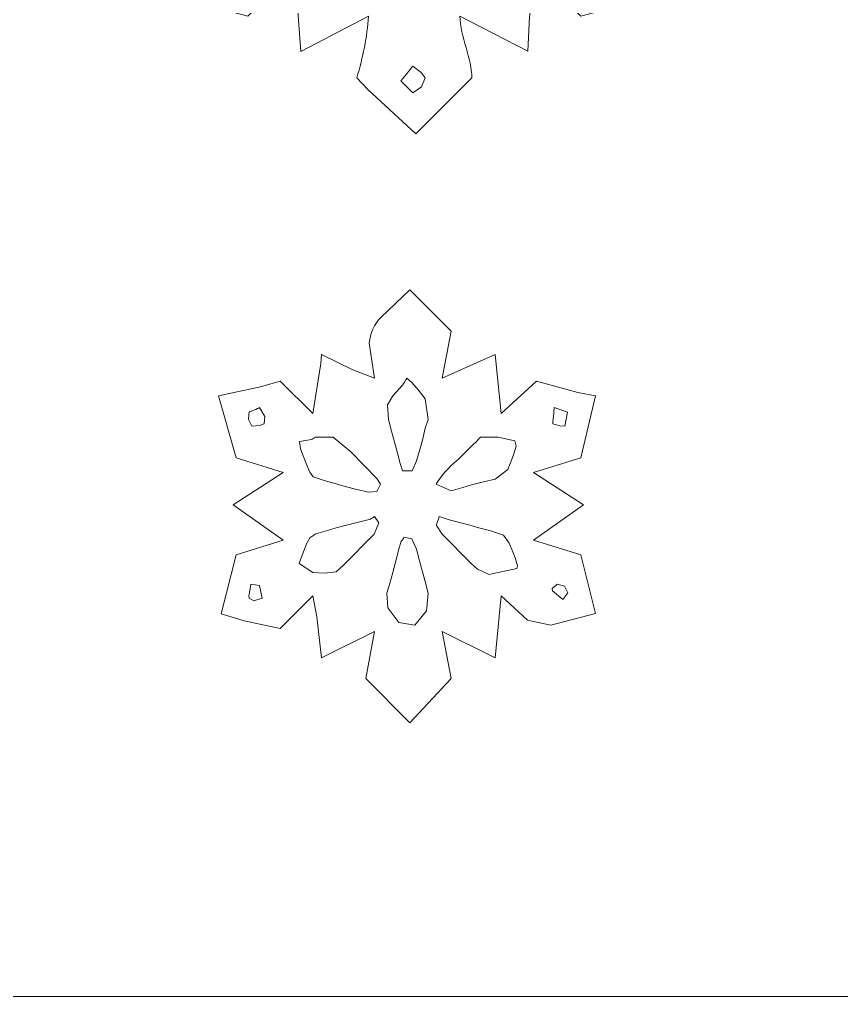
# Model space of a CAD drawing. Header units: centimetres. Extents: x -13.8 to 13.8, y -13.7 to 13.7.
# Drawn here: x 4.153 to 7.358, y 3.423 to 7.235 of the extents above; entities that cross this region are included whole.
import ezdxf

# ---------------------------------------------------------------- set-up
doc = ezdxf.new("R2010")
doc.units = ezdxf.units.CM
doc.header["$MEASUREMENT"] = 0
doc.layers.add('Layer 1', color=7, linetype='Continuous')

msp = doc.modelspace()

# ---------------------------------------------------------------- linework, layer by layer
at = {"layer": 'Layer 1', "color": 7, "lineweight": 0}
msp.add_lwpolyline([(3.52682, 3.42348), (11.2013, 3.42348), (11.2013, 11.09776), (3.52682, 11.09776), (3.52682, 3.42348)], close=True, dxfattribs=at)
at = {"layer": 'Layer 1', "lineweight": 0}
for points, knots in [([(5.69812, 8.97236), (5.69812, 8.97236), (5.91661, 8.75424), (5.91661, 8.75424), (5.91661, 8.75424), (5.8865, 8.67518), (5.86689, 8.59822), (5.87052, 8.51307), (5.87052, 8.51307), (5.87052, 8.51307), (6.13473, 8.65081), (6.13473, 8.65081), (6.13473, 8.65081), (6.13529, 8.54222), (6.14539, 8.44639), (6.16942, 8.34067), (6.16942, 8.34067), (6.16942, 8.34067), (6.34164, 8.51289), (6.34164, 8.51289), (6.34164, 8.51289), (6.34164, 8.51289), (6.52624, 8.45651), (6.52624, 8.45651), (6.52624, 8.45651), (6.52624, 8.45651), (6.64054, 8.43233), (6.64054, 8.43233), (6.64054, 8.43233), (6.64054, 8.43233), (6.55976, 8.12219), (6.55976, 8.12219), (6.55976, 8.12219), (6.55976, 8.12219), (6.35992, 8.0639), (6.35992, 8.0639), (6.35992, 8.0639), (6.35992, 8.0639), (6.33039, 8.05324), (6.33039, 8.05324), (6.33039, 8.05324), (6.33039, 8.05324), (6.48184, 7.94198), (6.48184, 7.94198), (6.48184, 7.94198), (6.48184, 7.94198), (6.58299, 7.88102), (6.58299, 7.88102), (6.58299, 7.88102), (6.58299, 7.88102), (6.33039, 7.70862), (6.33039, 7.70862), (6.33039, 7.70862), (6.40659, 7.67833), (6.47917, 7.65433), (6.55994, 7.63967), (6.55994, 7.63967), (6.55994, 7.63967), (6.64053, 7.32955), (6.64053, 7.32955), (6.64053, 7.32955), (6.64053, 7.32955), (6.34163, 7.24917), (6.34163, 7.24917), (6.34163, 7.24917), (6.34163, 7.24917), (6.16923, 7.42139), (6.16923, 7.42139), (6.16923, 7.42139), (6.16923, 7.42139), (6.14237, 7.24536), (6.14237, 7.24536), (6.14237, 7.24536), (6.14237, 7.24536), (6.13494, 7.11143), (6.13494, 7.11143), (6.13494, 7.11143), (6.13494, 7.11143), (5.87052, 7.24917), (5.87052, 7.24917), (5.87052, 7.24917), (5.87243, 7.16839), (5.91682, 7.08211), (5.91682, 7.008), (5.91682, 7.008), (5.91682, 7.008), (5.69812, 6.78969), (5.69812, 6.78969), (5.69812, 6.78969), (5.69812, 6.78969), (5.51106, 6.96305), (5.51106, 6.96305), (5.51106, 6.96305), (5.51106, 6.96305), (5.46875, 7.008), (5.46875, 7.008), (5.46875, 7.008), (5.49198, 7.08896), (5.50799, 7.16498), (5.51447, 7.24917), (5.51447, 7.24917), (5.51447, 7.24917), (5.25005, 7.11124), (5.25005, 7.11124), (5.25005, 7.11124), (5.25005, 7.11124), (5.23558, 7.30383), (5.23558, 7.30383), (5.23558, 7.30383), (5.23558, 7.30383), (5.21576, 7.42154), (5.21576, 7.42154), (5.21576, 7.42154), (5.21576, 7.42154), (5.04336, 7.24914), (5.04336, 7.24914), (5.04336, 7.24914), (5.04336, 7.24914), (4.74486, 7.32934), (4.74486, 7.32934), (4.74486, 7.32934), (4.74486, 7.32934), (4.82506, 7.63967), (4.82506, 7.63967), (4.82506, 7.63967), (4.82506, 7.63967), (4.94298, 7.66806), (4.94298, 7.66806), (4.94298, 7.66806), (4.94298, 7.66806), (5.05519, 7.70862), (5.05519, 7.70862), (5.05519, 7.70862), (5.05519, 7.70862), (4.80201, 7.88084), (4.80201, 7.88084), (4.80201, 7.88084), (4.80201, 7.88084), (5.02259, 8.02829), (5.02259, 8.02829), (5.02259, 8.02829), (5.02259, 8.02829), (5.05516, 8.05324), (5.05516, 8.05324), (5.05516, 8.05324), (5.05516, 8.05324), (4.82503, 8.12219), (4.82503, 8.12219), (4.82503, 8.12219), (4.82503, 8.12219), (4.74488, 8.4323), (4.74488, 8.4323), (4.74488, 8.4323), (4.74488, 8.4323), (4.95596, 8.48411), (4.95596, 8.48411), (4.95596, 8.48411), (4.95596, 8.48411), (5.0434, 8.51306), (5.0434, 8.51306), (5.0434, 8.51306), (5.0434, 8.51306), (5.21562, 8.34066), (5.21562, 8.34066), (5.21562, 8.34066), (5.21562, 8.34066), (5.25031, 8.6508), (5.25031, 8.6508), (5.25031, 8.6508), (5.25031, 8.6508), (5.51452, 8.51287), (5.51452, 8.51287), (5.51452, 8.51287), (5.51452, 8.51287), (5.49833, 8.63498), (5.49833, 8.63498), (5.49833, 8.63498), (5.49833, 8.63498), (5.4688, 8.75423), (5.4688, 8.75423), (5.4688, 8.75423), (5.4688, 8.75423), (5.69812, 8.97236), (5.69812, 8.97236)], [0, 0, 0, 0, 0.0212766, 0.0212766, 0.0212766, 0.0212766, 0.0425532, 0.0425532, 0.0425532, 0.0425532, 0.0638298, 0.0638298, 0.0638298, 0.0638298, 0.0851064, 0.0851064, 0.0851064, 0.0851064, 0.106383, 0.106383, 0.106383, 0.106383, 0.1276596, 0.1276596, 0.1276596, 0.1276596, 0.1489362, 0.1489362, 0.1489362, 0.1489362, 0.1702128, 0.1702128, 0.1702128, 0.1702128, 0.1914894, 0.1914894, 0.1914894, 0.1914894, 0.212766, 0.212766, 0.212766, 0.212766, 0.2340426, 0.2340426, 0.2340426, 0.2340426, 0.2553191, 0.2553191, 0.2553191, 0.2553191, 0.2765957, 0.2765957, 0.2765957, 0.2765957, 0.2978723, 0.2978723, 0.2978723, 0.2978723, 0.3191489, 0.3191489, 0.3191489, 0.3191489, 0.3404255, 0.3404255, 0.3404255, 0.3404255, 0.3617021, 0.3617021, 0.3617021, 0.3617021, 0.3829787, 0.3829787, 0.3829787, 0.3829787, 0.4042553, 0.4042553, 0.4042553, 0.4042553, 0.4255319, 0.4255319, 0.4255319, 0.4255319, 0.4468085, 0.4468085, 0.4468085, 0.4468085, 0.4680851, 0.4680851, 0.4680851, 0.4680851, 0.4893617, 0.4893617, 0.4893617, 0.4893617, 0.5106383, 0.5106383, 0.5106383, 0.5106383, 0.5319149, 0.5319149, 0.5319149, 0.5319149, 0.5531915, 0.5531915, 0.5531915, 0.5531915, 0.5744681, 0.5744681, 0.5744681, 0.5744681, 0.5957447, 0.5957447, 0.5957447, 0.5957447, 0.6170213, 0.6170213, 0.6170213, 0.6170213, 0.6382979, 0.6382979, 0.6382979, 0.6382979, 0.6595745, 0.6595745, 0.6595745, 0.6595745, 0.6808511, 0.6808511, 0.6808511, 0.6808511, 0.7021277, 0.7021277, 0.7021277, 0.7021277, 0.7234043, 0.7234043, 0.7234043, 0.7234043, 0.7446809, 0.7446809, 0.7446809, 0.7446809, 0.7659574, 0.7659574, 0.7659574, 0.7659574, 0.787234, 0.787234, 0.787234, 0.787234, 0.8085106, 0.8085106, 0.8085106, 0.8085106, 0.8297872, 0.8297872, 0.8297872, 0.8297872, 0.8510638, 0.8510638, 0.8510638, 0.8510638, 0.8723404, 0.8723404, 0.8723404, 0.8723404, 0.893617, 0.893617, 0.893617, 0.893617, 0.9148936, 0.9148936, 0.9148936, 0.9148936, 0.9361702, 0.9361702, 0.9361702, 0.9361702, 0.9574468, 0.9574468, 0.9574468, 0.9574468, 1, 1, 1, 1]), ([(5.67547, 6.18059), (5.67547, 6.18059), (5.83607, 6.01999), (5.83607, 6.01999), (5.83607, 6.01999), (5.83607, 6.01999), (5.80159, 5.83597), (5.80159, 5.83597), (5.80159, 5.83597), (5.80159, 5.83597), (6.00828, 5.92799), (6.00828, 5.92799), (6.00828, 5.92799), (6.00828, 5.92799), (6.03151, 5.69825), (6.03151, 5.69825), (6.03151, 5.69825), (6.03151, 5.69825), (6.16925, 5.82454), (6.16925, 5.82454), (6.16925, 5.82454), (6.16925, 5.82454), (6.33041, 5.78054), (6.33041, 5.78054), (6.33041, 5.78054), (6.33041, 5.78054), (6.39936, 5.7672), (6.39936, 5.7672), (6.39936, 5.7672), (6.39936, 5.7672), (6.34163, 5.52582), (6.34163, 5.52582), (6.34163, 5.52582), (6.34163, 5.52582), (6.15798, 5.46848), (6.15798, 5.46848), (6.15798, 5.46848), (6.15798, 5.46848), (6.35306, 5.34217), (6.35306, 5.34217), (6.35306, 5.34217), (6.35306, 5.34217), (6.15798, 5.20427), (6.15798, 5.20427), (6.15798, 5.20427), (6.15798, 5.20427), (6.34163, 5.14672), (6.34163, 5.14672), (6.34163, 5.14672), (6.34163, 5.14672), (6.39915, 4.91717), (6.39915, 4.91717), (6.39915, 4.91717), (6.39915, 4.91717), (6.22503, 4.87201), (6.22503, 4.87201), (6.22503, 4.87201), (6.22503, 4.87201), (6.13417, 4.89201), (6.13417, 4.89201), (6.13417, 4.89201), (6.13417, 4.89201), (6.03149, 4.98612), (6.03149, 4.98612), (6.03149, 4.98612), (6.03149, 4.98612), (6.00844, 4.74495), (6.00844, 4.74495), (6.00844, 4.74495), (6.00844, 4.74495), (5.80156, 4.84819), (5.80156, 4.84819), (5.80156, 4.84819), (5.80156, 4.84819), (5.83604, 4.66417), (5.83604, 4.66417), (5.83604, 4.66417), (5.83604, 4.66417), (5.67544, 4.49177), (5.67544, 4.49177), (5.67544, 4.49177), (5.67544, 4.49177), (5.50304, 4.66417), (5.50304, 4.66417), (5.50304, 4.66417), (5.50304, 4.66417), (5.53752, 4.84819), (5.53752, 4.84819), (5.53752, 4.84819), (5.53752, 4.84819), (5.33083, 4.74474), (5.33083, 4.74474), (5.33083, 4.74474), (5.33083, 4.74474), (5.31273, 4.90457), (5.31273, 4.90457), (5.31273, 4.90457), (5.31273, 4.90457), (5.29635, 4.98611), (5.29635, 4.98611), (5.29635, 4.98611), (5.29635, 4.98611), (5.16985, 4.85961), (5.16985, 4.85961), (5.16985, 4.85961), (5.16985, 4.85961), (5.02944, 4.88932), (5.02944, 4.88932), (5.02944, 4.88932), (5.02944, 4.88932), (4.9399, 4.91713), (4.9399, 4.91713), (4.9399, 4.91713), (4.9399, 4.91713), (4.99742, 5.14668), (4.99742, 5.14668), (4.99742, 5.14668), (4.99742, 5.14668), (5.18107, 5.20423), (5.18107, 5.20423), (5.18107, 5.20423), (5.18107, 5.20423), (4.98599, 5.34213), (4.98599, 5.34213), (4.98599, 5.34213), (4.98599, 5.34213), (5.18107, 5.46844), (5.18107, 5.46844), (5.18107, 5.46844), (5.18107, 5.46844), (4.99742, 5.52578), (4.99742, 5.52578), (4.99742, 5.52578), (4.99742, 5.52578), (4.92847, 5.76695), (4.92847, 5.76695), (4.92847, 5.76695), (4.92847, 5.76695), (5.0927, 5.80164), (5.0927, 5.80164), (5.0927, 5.80164), (5.0927, 5.80164), (5.16985, 5.82469), (5.16985, 5.82469), (5.16985, 5.82469), (5.16985, 5.82469), (5.29635, 5.69801), (5.29635, 5.69801), (5.29635, 5.69801), (5.29635, 5.69801), (5.3276, 5.89385), (5.3276, 5.89385), (5.3276, 5.89385), (5.3276, 5.89385), (5.33085, 5.92814), (5.33085, 5.92814), (5.33085, 5.92814), (5.33085, 5.92814), (5.45237, 5.8685), (5.45237, 5.8685), (5.45237, 5.8685), (5.45237, 5.8685), (5.53772, 5.83611), (5.53772, 5.83611), (5.53772, 5.83611), (5.53772, 5.83611), (5.51716, 5.97213), (5.51716, 5.97213), (5.51716, 5.97213), (5.52134, 6.01251), (5.53507, 6.04452), (5.56288, 6.07463), (5.56288, 6.07463), (5.56288, 6.07463), (5.67547, 6.18059), (5.67547, 6.18059)], [0, 0, 0, 0, 0.0222222, 0.0222222, 0.0222222, 0.0222222, 0.0444444, 0.0444444, 0.0444444, 0.0444444, 0.0666667, 0.0666667, 0.0666667, 0.0666667, 0.0888889, 0.0888889, 0.0888889, 0.0888889, 0.1111111, 0.1111111, 0.1111111, 0.1111111, 0.1333333, 0.1333333, 0.1333333, 0.1333333, 0.1555556, 0.1555556, 0.1555556, 0.1555556, 0.1777778, 0.1777778, 0.1777778, 0.1777778, 0.2, 0.2, 0.2, 0.2, 0.2222222, 0.2222222, 0.2222222, 0.2222222, 0.2444444, 0.2444444, 0.2444444, 0.2444444, 0.2666667, 0.2666667, 0.2666667, 0.2666667, 0.2888889, 0.2888889, 0.2888889, 0.2888889, 0.3111111, 0.3111111, 0.3111111, 0.3111111, 0.3333333, 0.3333333, 0.3333333, 0.3333333, 0.3555556, 0.3555556, 0.3555556, 0.3555556, 0.3777778, 0.3777778, 0.3777778, 0.3777778, 0.4, 0.4, 0.4, 0.4, 0.4222222, 0.4222222, 0.4222222, 0.4222222, 0.4444444, 0.4444444, 0.4444444, 0.4444444, 0.4666667, 0.4666667, 0.4666667, 0.4666667, 0.4888889, 0.4888889, 0.4888889, 0.4888889, 0.5111111, 0.5111111, 0.5111111, 0.5111111, 0.5333333, 0.5333333, 0.5333333, 0.5333333, 0.5555556, 0.5555556, 0.5555556, 0.5555556, 0.5777778, 0.5777778, 0.5777778, 0.5777778, 0.6, 0.6, 0.6, 0.6, 0.6222222, 0.6222222, 0.6222222, 0.6222222, 0.6444444, 0.6444444, 0.6444444, 0.6444444, 0.6666667, 0.6666667, 0.6666667, 0.6666667, 0.6888889, 0.6888889, 0.6888889, 0.6888889, 0.7111111, 0.7111111, 0.7111111, 0.7111111, 0.7333333, 0.7333333, 0.7333333, 0.7333333, 0.7555556, 0.7555556, 0.7555556, 0.7555556, 0.7777778, 0.7777778, 0.7777778, 0.7777778, 0.8, 0.8, 0.8, 0.8, 0.8222222, 0.8222222, 0.8222222, 0.8222222, 0.8444444, 0.8444444, 0.8444444, 0.8444444, 0.8666667, 0.8666667, 0.8666667, 0.8666667, 0.8888889, 0.8888889, 0.8888889, 0.8888889, 0.9111111, 0.9111111, 0.9111111, 0.9111111, 0.9333333, 0.9333333, 0.9333333, 0.9333333, 0.9555556, 0.9555556, 0.9555556, 0.9555556, 1, 1, 1, 1])]:
    msp.add_open_spline(points, degree=3, knots=knots, dxfattribs=at)
at = {"layer": 'Layer 1', "color": 7, "lineweight": 0}
for points, knots in [([(5.68669, 7.05366), (5.68669, 7.05366), (5.71926, 7.02889), (5.71926, 7.02889), (5.71926, 7.02889), (5.71926, 7.02889), (5.73545, 7.00756), (5.73545, 7.00756), (5.73545, 7.00756), (5.73545, 7.00756), (5.72021, 6.97308), (5.72021, 6.97308), (5.72021, 6.97308), (5.72021, 6.97308), (5.6865, 6.94985), (5.6865, 6.94985), (5.6865, 6.94985), (5.6865, 6.94985), (5.64059, 6.99615), (5.64059, 6.99615), (5.64059, 6.99615), (5.6406, 6.99611), (5.68195, 7.04773), (5.68669, 7.05366)], [0, 0, 0, 0, 0.1428571, 0.1428571, 0.1428571, 0.1428571, 0.2857143, 0.2857143, 0.2857143, 0.2857143, 0.4285714, 0.4285714, 0.4285714, 0.4285714, 0.5714286, 0.5714286, 0.5714286, 0.5714286, 0.7142857, 0.7142857, 0.7142857, 0.7142857, 1, 1, 1, 1]), ([(5.66364, 5.83597), (5.66364, 5.83597), (5.68269, 5.81882), (5.68269, 5.81882), (5.68269, 5.81882), (5.68269, 5.81882), (5.70955, 5.78987), (5.70955, 5.78987), (5.70955, 5.78987), (5.70955, 5.78987), (5.73432, 5.75537), (5.73432, 5.75537), (5.73432, 5.75537), (5.73432, 5.75537), (5.74612, 5.67499), (5.74612, 5.67499), (5.74612, 5.67499), (5.74612, 5.67499), (5.73546, 5.64051), (5.73546, 5.64051), (5.73546, 5.64051), (5.73546, 5.64051), (5.72403, 5.59439), (5.72403, 5.59439), (5.72403, 5.59439), (5.72403, 5.59439), (5.71165, 5.54848), (5.71165, 5.54848), (5.71165, 5.54848), (5.71165, 5.54848), (5.70099, 5.514), (5.70099, 5.514), (5.70099, 5.514), (5.70099, 5.514), (5.68366, 5.47399), (5.68366, 5.47399), (5.68366, 5.47399), (5.68366, 5.47399), (5.6465, 5.47402), (5.6465, 5.47402), (5.6465, 5.47402), (5.6465, 5.47402), (5.63793, 5.50278), (5.63793, 5.50278), (5.63793, 5.50278), (5.63793, 5.50278), (5.6261, 5.5485), (5.6261, 5.5485), (5.6261, 5.5485), (5.6261, 5.5485), (5.60343, 5.62891), (5.60343, 5.62891), (5.60343, 5.62891), (5.60343, 5.62891), (5.59163, 5.675), (5.59163, 5.675), (5.59163, 5.675), (5.59163, 5.675), (5.58782, 5.73234), (5.58782, 5.73234), (5.58782, 5.73234), (5.58782, 5.73234), (5.60917, 5.76663), (5.60917, 5.76663), (5.60917, 5.76663), (5.60917, 5.76663), (5.64746, 5.81007), (5.64746, 5.81007), (5.64746, 5.81007), (5.64745, 5.81006), (5.6606, 5.82988), (5.66364, 5.83597)], [0, 0, 0, 0, 0.0526316, 0.0526316, 0.0526316, 0.0526316, 0.1052632, 0.1052632, 0.1052632, 0.1052632, 0.1578947, 0.1578947, 0.1578947, 0.1578947, 0.2105263, 0.2105263, 0.2105263, 0.2105263, 0.2631579, 0.2631579, 0.2631579, 0.2631579, 0.3157895, 0.3157895, 0.3157895, 0.3157895, 0.3684211, 0.3684211, 0.3684211, 0.3684211, 0.4210526, 0.4210526, 0.4210526, 0.4210526, 0.4736842, 0.4736842, 0.4736842, 0.4736842, 0.5263158, 0.5263158, 0.5263158, 0.5263158, 0.5789474, 0.5789474, 0.5789474, 0.5789474, 0.6315789, 0.6315789, 0.6315789, 0.6315789, 0.6842105, 0.6842105, 0.6842105, 0.6842105, 0.7368421, 0.7368421, 0.7368421, 0.7368421, 0.7894737, 0.7894737, 0.7894737, 0.7894737, 0.8421053, 0.8421053, 0.8421053, 0.8421053, 0.8947368, 0.8947368, 0.8947368, 0.8947368, 1, 1, 1, 1]), ([(5.0895, 5.7213), (5.0895, 5.7213), (5.10913, 5.68645), (5.10913, 5.68645), (5.10913, 5.68645), (5.10913, 5.68645), (5.10646, 5.65787), (5.10646, 5.65787), (5.10646, 5.65787), (5.10646, 5.65787), (5.08855, 5.6512), (5.08855, 5.6512), (5.08855, 5.6512), (5.08855, 5.6512), (5.0596, 5.64816), (5.0596, 5.64816), (5.0596, 5.64816), (5.0596, 5.64816), (5.04608, 5.67502), (5.04608, 5.67502), (5.04608, 5.67502), (5.04608, 5.67502), (5.04722, 5.69502), (5.04722, 5.69502), (5.04722, 5.69502), (5.04722, 5.69502), (5.04894, 5.70359), (5.04894, 5.70359), (5.04894, 5.70359), (5.04891, 5.70357), (5.08471, 5.71804), (5.0895, 5.7213)], [0, 0, 0, 0, 0.1111111, 0.1111111, 0.1111111, 0.1111111, 0.2222222, 0.2222222, 0.2222222, 0.2222222, 0.3333333, 0.3333333, 0.3333333, 0.3333333, 0.4444444, 0.4444444, 0.4444444, 0.4444444, 0.5555556, 0.5555556, 0.5555556, 0.5555556, 0.6666667, 0.6666667, 0.6666667, 0.6666667, 0.7777778, 0.7777778, 0.7777778, 0.7777778, 1, 1, 1, 1]), ([(6.23821, 5.7213), (6.23821, 5.7213), (6.27173, 5.7095), (6.27173, 5.7095), (6.27173, 5.7095), (6.27173, 5.7095), (6.29001, 5.7036), (6.29001, 5.7036), (6.29001, 5.7036), (6.29001, 5.7036), (6.27935, 5.64817), (6.27935, 5.64817), (6.27935, 5.64817), (6.27935, 5.64817), (6.2603, 5.65026), (6.2603, 5.65026), (6.2603, 5.65026), (6.2603, 5.65026), (6.23231, 5.65788), (6.23231, 5.65788), (6.23231, 5.65788), (6.23229, 5.65785), (6.23821, 5.71537), (6.23821, 5.7213)], [0, 0, 0, 0, 0.1428571, 0.1428571, 0.1428571, 0.1428571, 0.2857143, 0.2857143, 0.2857143, 0.2857143, 0.4285714, 0.4285714, 0.4285714, 0.4285714, 0.5714286, 0.5714286, 0.5714286, 0.5714286, 0.7142857, 0.7142857, 0.7142857, 0.7142857, 1, 1, 1, 1]), ([(5.30762, 5.60641), (5.30762, 5.60641), (5.37657, 5.60641), (5.37657, 5.60641), (5.37657, 5.60641), (5.37657, 5.60641), (5.44515, 5.54849), (5.44515, 5.54849), (5.44515, 5.54849), (5.44515, 5.54849), (5.54688, 5.44504), (5.54688, 5.44504), (5.54688, 5.44504), (5.54688, 5.44504), (5.56135, 5.42199), (5.56135, 5.42199), (5.56135, 5.42199), (5.56135, 5.42199), (5.54592, 5.39341), (5.54592, 5.39341), (5.54592, 5.39341), (5.54592, 5.39341), (5.51412, 5.39074), (5.51412, 5.39074), (5.51412, 5.39074), (5.51412, 5.39074), (5.46821, 5.40196), (5.46821, 5.40196), (5.46821, 5.40196), (5.46821, 5.40196), (5.42249, 5.41379), (5.42249, 5.41379), (5.42249, 5.41379), (5.42249, 5.41379), (5.38801, 5.42408), (5.38801, 5.42408), (5.38801, 5.42408), (5.38801, 5.42408), (5.34171, 5.43646), (5.34171, 5.43646), (5.34171, 5.43646), (5.34171, 5.43646), (5.29808, 5.45093), (5.29808, 5.45093), (5.29808, 5.45093), (5.29808, 5.45093), (5.28456, 5.46921), (5.28456, 5.46921), (5.28456, 5.46921), (5.28456, 5.46921), (5.27122, 5.50273), (5.27122, 5.50273), (5.27122, 5.50273), (5.27122, 5.50273), (5.24913, 5.55988), (5.24913, 5.55988), (5.24913, 5.55988), (5.24913, 5.55988), (5.24532, 5.58846), (5.24532, 5.58846), (5.24532, 5.58846), (5.24532, 5.58846), (5.29218, 5.59648), (5.29218, 5.59648), (5.29218, 5.59648), (5.29217, 5.59652), (5.30286, 5.60337), (5.30762, 5.60641)], [0, 0, 0, 0, 0.0555556, 0.0555556, 0.0555556, 0.0555556, 0.1111111, 0.1111111, 0.1111111, 0.1111111, 0.1666667, 0.1666667, 0.1666667, 0.1666667, 0.2222222, 0.2222222, 0.2222222, 0.2222222, 0.2777778, 0.2777778, 0.2777778, 0.2777778, 0.3333333, 0.3333333, 0.3333333, 0.3333333, 0.3888889, 0.3888889, 0.3888889, 0.3888889, 0.4444444, 0.4444444, 0.4444444, 0.4444444, 0.5, 0.5, 0.5, 0.5, 0.5555556, 0.5555556, 0.5555556, 0.5555556, 0.6111111, 0.6111111, 0.6111111, 0.6111111, 0.6666667, 0.6666667, 0.6666667, 0.6666667, 0.7222222, 0.7222222, 0.7222222, 0.7222222, 0.7777778, 0.7777778, 0.7777778, 0.7777778, 0.8333333, 0.8333333, 0.8333333, 0.8333333, 0.8888889, 0.8888889, 0.8888889, 0.8888889, 1, 1, 1, 1]), ([(5.95111, 5.60641), (5.95111, 5.60641), (6.02006, 5.60641), (6.02006, 5.60641), (6.02006, 5.60641), (6.02006, 5.60641), (6.08483, 5.59154), (6.08483, 5.59154), (6.08483, 5.59154), (6.08483, 5.59154), (6.08959, 5.57058), (6.08959, 5.57058), (6.08959, 5.57058), (6.08959, 5.57058), (6.07893, 5.53724), (6.07893, 5.53724), (6.07893, 5.53724), (6.07893, 5.53724), (6.06655, 5.50276), (6.06655, 5.50276), (6.06655, 5.50276), (6.06655, 5.50276), (6.05721, 5.47953), (6.05721, 5.47953), (6.05721, 5.47953), (6.05721, 5.47953), (6.00826, 5.44238), (6.00826, 5.44238), (6.00826, 5.44238), (6.00826, 5.44238), (5.96214, 5.43095), (5.96214, 5.43095), (5.96214, 5.43095), (5.96214, 5.43095), (5.91623, 5.41933), (5.91623, 5.41933), (5.91623, 5.41933), (5.91623, 5.41933), (5.88194, 5.40904), (5.88194, 5.40904), (5.88194, 5.40904), (5.88194, 5.40904), (5.83603, 5.39647), (5.83603, 5.39647), (5.83603, 5.39647), (5.83603, 5.39647), (5.77735, 5.422), (5.77735, 5.422), (5.77735, 5.422), (5.80058, 5.45801), (5.82535, 5.48696), (5.85889, 5.51421), (5.85889, 5.51421), (5.85891, 5.51421), (5.94635, 5.60033), (5.95111, 5.60641)], [0, 0, 0, 0, 0.0666667, 0.0666667, 0.0666667, 0.0666667, 0.1333333, 0.1333333, 0.1333333, 0.1333333, 0.2, 0.2, 0.2, 0.2, 0.2666667, 0.2666667, 0.2666667, 0.2666667, 0.3333333, 0.3333333, 0.3333333, 0.3333333, 0.4, 0.4, 0.4, 0.4, 0.4666667, 0.4666667, 0.4666667, 0.4666667, 0.5333333, 0.5333333, 0.5333333, 0.5333333, 0.6, 0.6, 0.6, 0.6, 0.6666667, 0.6666667, 0.6666667, 0.6666667, 0.7333333, 0.7333333, 0.7333333, 0.7333333, 0.8, 0.8, 0.8, 0.8, 0.8666667, 0.8666667, 0.8666667, 0.8666667, 1, 1, 1, 1]), ([(5.53754, 5.2963), (5.53754, 5.2963), (5.5545, 5.27114), (5.5545, 5.27114), (5.5545, 5.27114), (5.5545, 5.27114), (5.53659, 5.22695), (5.53659, 5.22695), (5.53659, 5.22695), (5.53659, 5.22695), (5.41504, 5.10447), (5.41504, 5.10447), (5.41504, 5.10447), (5.41504, 5.10447), (5.388, 5.08066), (5.388, 5.08066), (5.388, 5.08066), (5.388, 5.08066), (5.3417, 5.07473), (5.3417, 5.07473), (5.3417, 5.07473), (5.3417, 5.07473), (5.29638, 5.07777), (5.29638, 5.07777), (5.29638, 5.07777), (5.29638, 5.07777), (5.24323, 5.11283), (5.24323, 5.11283), (5.24323, 5.11283), (5.24323, 5.11283), (5.25122, 5.13492), (5.25122, 5.13492), (5.25122, 5.13492), (5.25122, 5.13492), (5.26456, 5.1694), (5.26456, 5.1694), (5.26456, 5.1694), (5.26456, 5.1694), (5.2739, 5.19245), (5.2739, 5.19245), (5.2739, 5.19245), (5.2739, 5.19245), (5.28533, 5.21245), (5.28533, 5.21245), (5.28533, 5.21245), (5.28533, 5.21245), (5.3084, 5.22864), (5.3084, 5.22864), (5.3084, 5.22864), (5.3084, 5.22864), (5.35354, 5.24139), (5.35354, 5.24139), (5.35354, 5.24139), (5.35354, 5.24139), (5.38802, 5.25187), (5.38802, 5.25187), (5.38802, 5.25187), (5.38802, 5.25187), (5.43393, 5.26425), (5.43393, 5.26425), (5.43393, 5.26425), (5.43393, 5.26425), (5.47965, 5.27587), (5.47965, 5.27587), (5.47965, 5.27587), (5.47965, 5.27587), (5.52175, 5.28616), (5.52175, 5.28616), (5.52175, 5.28616), (5.52172, 5.28619), (5.53201, 5.29209), (5.53754, 5.2963)], [0, 0, 0, 0, 0.0526316, 0.0526316, 0.0526316, 0.0526316, 0.1052632, 0.1052632, 0.1052632, 0.1052632, 0.1578947, 0.1578947, 0.1578947, 0.1578947, 0.2105263, 0.2105263, 0.2105263, 0.2105263, 0.2631579, 0.2631579, 0.2631579, 0.2631579, 0.3157895, 0.3157895, 0.3157895, 0.3157895, 0.3684211, 0.3684211, 0.3684211, 0.3684211, 0.4210526, 0.4210526, 0.4210526, 0.4210526, 0.4736842, 0.4736842, 0.4736842, 0.4736842, 0.5263158, 0.5263158, 0.5263158, 0.5263158, 0.5789474, 0.5789474, 0.5789474, 0.5789474, 0.6315789, 0.6315789, 0.6315789, 0.6315789, 0.6842105, 0.6842105, 0.6842105, 0.6842105, 0.7368421, 0.7368421, 0.7368421, 0.7368421, 0.7894737, 0.7894737, 0.7894737, 0.7894737, 0.8421053, 0.8421053, 0.8421053, 0.8421053, 0.8947368, 0.8947368, 0.8947368, 0.8947368, 1, 1, 1, 1]), ([(5.79014, 5.2963), (5.79014, 5.2963), (5.82424, 5.28429), (5.82424, 5.28429), (5.82424, 5.28429), (5.82424, 5.28429), (5.85872, 5.2759), (5.85872, 5.2759), (5.85872, 5.2759), (5.85872, 5.2759), (5.90502, 5.26315), (5.90502, 5.26315), (5.90502, 5.26315), (5.90502, 5.26315), (5.9395, 5.25286), (5.9395, 5.25286), (5.9395, 5.25286), (5.9395, 5.25286), (5.98522, 5.24143), (5.98522, 5.24143), (5.98522, 5.24143), (5.98522, 5.24143), (6.04084, 5.22315), (6.04084, 5.22315), (6.04084, 5.22315), (6.04084, 5.22315), (6.06275, 5.19248), (6.06275, 5.19248), (6.06275, 5.19248), (6.06275, 5.19248), (6.07627, 5.158), (6.07627, 5.158), (6.07627, 5.158), (6.07627, 5.158), (6.08598, 5.13495), (6.08598, 5.13495), (6.08598, 5.13495), (6.08598, 5.13495), (6.09455, 5.1037), (6.09455, 5.1037), (6.09455, 5.1037), (6.09455, 5.1037), (6.09243, 5.09399), (6.09243, 5.09399), (6.09243, 5.09399), (6.09243, 5.09399), (6.02004, 5.0778), (6.02004, 5.0778), (6.02004, 5.0778), (6.02004, 5.0778), (5.98519, 5.07018), (5.98519, 5.07018), (5.98519, 5.07018), (5.98519, 5.07018), (5.93947, 5.09018), (5.93947, 5.09018), (5.93947, 5.09018), (5.93947, 5.09018), (5.91624, 5.1119), (5.91624, 5.1119), (5.91624, 5.1119), (5.91624, 5.1119), (5.80157, 5.22697), (5.80157, 5.22697), (5.80157, 5.22697), (5.80157, 5.22697), (5.77852, 5.26089), (5.77852, 5.26089), (5.77852, 5.26089), (5.77852, 5.26089), (5.78061, 5.27004), (5.78061, 5.27004), (5.78061, 5.27004), (5.78062, 5.27), (5.78805, 5.28942), (5.79014, 5.2963)], [0, 0, 0, 0, 0.05, 0.05, 0.05, 0.05, 0.1, 0.1, 0.1, 0.1, 0.15, 0.15, 0.15, 0.15, 0.2, 0.2, 0.2, 0.2, 0.25, 0.25, 0.25, 0.25, 0.3, 0.3, 0.3, 0.3, 0.35, 0.35, 0.35, 0.35, 0.4, 0.4, 0.4, 0.4, 0.45, 0.45, 0.45, 0.45, 0.5, 0.5, 0.5, 0.5, 0.55, 0.55, 0.55, 0.55, 0.6, 0.6, 0.6, 0.6, 0.65, 0.65, 0.65, 0.65, 0.7, 0.7, 0.7, 0.7, 0.75, 0.75, 0.75, 0.75, 0.8, 0.8, 0.8, 0.8, 0.85, 0.85, 0.85, 0.85, 0.9, 0.9, 0.9, 0.9, 1, 1, 1, 1]), ([(5.6524, 5.2157), (5.6524, 5.2157), (5.68269, 5.20866), (5.68269, 5.20866), (5.68269, 5.20866), (5.68269, 5.20866), (5.70097, 5.16942), (5.70097, 5.16942), (5.70097, 5.16942), (5.70097, 5.16942), (5.71259, 5.12351), (5.71259, 5.12351), (5.71259, 5.12351), (5.71259, 5.12351), (5.73545, 5.04294), (5.73545, 5.04294), (5.73545, 5.04294), (5.73545, 5.04294), (5.74707, 4.99703), (5.74707, 4.99703), (5.74707, 4.99703), (5.74707, 4.99703), (5.74022, 4.92826), (5.74022, 4.92826), (5.74022, 4.92826), (5.74022, 4.92826), (5.69506, 4.87169), (5.69506, 4.87169), (5.69506, 4.87169), (5.69506, 4.87169), (5.63201, 4.88235), (5.63201, 4.88235), (5.63201, 4.88235), (5.63201, 4.88235), (5.58896, 4.9395), (5.58896, 4.9395), (5.58896, 4.9395), (5.58896, 4.9395), (5.5861, 4.99702), (5.5861, 4.99702), (5.5861, 4.99702), (5.5861, 4.99702), (5.59639, 5.0315), (5.59639, 5.0315), (5.59639, 5.0315), (5.59639, 5.0315), (5.60914, 5.07741), (5.60914, 5.07741), (5.60914, 5.07741), (5.60914, 5.07741), (5.62057, 5.1235), (5.62057, 5.1235), (5.62057, 5.1235), (5.62057, 5.1235), (5.632, 5.16941), (5.632, 5.16941), (5.632, 5.16941), (5.632, 5.16941), (5.64153, 5.20008), (5.64153, 5.20008), (5.64153, 5.20008), (5.64155, 5.20007), (5.65031, 5.20941), (5.6524, 5.2157)], [0, 0, 0, 0, 0.0588235, 0.0588235, 0.0588235, 0.0588235, 0.1176471, 0.1176471, 0.1176471, 0.1176471, 0.1764706, 0.1764706, 0.1764706, 0.1764706, 0.2352941, 0.2352941, 0.2352941, 0.2352941, 0.2941176, 0.2941176, 0.2941176, 0.2941176, 0.3529412, 0.3529412, 0.3529412, 0.3529412, 0.4117647, 0.4117647, 0.4117647, 0.4117647, 0.4705882, 0.4705882, 0.4705882, 0.4705882, 0.5294118, 0.5294118, 0.5294118, 0.5294118, 0.5882353, 0.5882353, 0.5882353, 0.5882353, 0.6470588, 0.6470588, 0.6470588, 0.6470588, 0.7058824, 0.7058824, 0.7058824, 0.7058824, 0.7647059, 0.7647059, 0.7647059, 0.7647059, 0.8235294, 0.8235294, 0.8235294, 0.8235294, 0.8823529, 0.8823529, 0.8823529, 0.8823529, 1, 1, 1, 1]), ([(5.055, 5.03187), (5.055, 5.03187), (5.08852, 5.02711), (5.08852, 5.02711), (5.08852, 5.02711), (5.08852, 5.02711), (5.09976, 4.97721), (5.09976, 4.97721), (5.09976, 4.97721), (5.09976, 4.97721), (5.06719, 4.96673), (5.06719, 4.96673), (5.06719, 4.96673), (5.06719, 4.96673), (5.04891, 4.97776), (5.04891, 4.97776), (5.04891, 4.97776), (5.04891, 4.97776), (5.04719, 4.98747), (5.04719, 4.98747), (5.04719, 4.98747), (5.04719, 4.98747), (5.05404, 5.02597), (5.055, 5.03187)], [0, 0, 0, 0, 0.1428571, 0.1428571, 0.1428571, 0.1428571, 0.2857143, 0.2857143, 0.2857143, 0.2857143, 0.4285714, 0.4285714, 0.4285714, 0.4285714, 0.5714286, 0.5714286, 0.5714286, 0.5714286, 0.7142857, 0.7142857, 0.7142857, 0.7142857, 1, 1, 1, 1]), ([(6.24964, 5.03187), (6.24964, 5.03187), (6.27822, 5.02502), (6.27822, 5.02502), (6.27822, 5.02502), (6.27822, 5.02502), (6.29174, 4.99816), (6.29174, 4.99816), (6.29174, 4.99816), (6.29174, 4.99816), (6.27174, 4.97226), (6.27174, 4.97226), (6.27174, 4.97226), (6.27174, 4.97226), (6.23136, 5.00674), (6.23136, 5.00674), (6.23136, 5.00674), (6.23136, 5.00674), (6.22964, 5.01531), (6.22964, 5.01531), (6.22964, 5.01531), (6.22961, 5.01531), (6.24583, 5.02788), (6.24964, 5.03187)], [0, 0, 0, 0, 0.1428571, 0.1428571, 0.1428571, 0.1428571, 0.2857143, 0.2857143, 0.2857143, 0.2857143, 0.4285714, 0.4285714, 0.4285714, 0.4285714, 0.5714286, 0.5714286, 0.5714286, 0.5714286, 0.7142857, 0.7142857, 0.7142857, 0.7142857, 1, 1, 1, 1])]:
    msp.add_open_spline(points, degree=3, knots=knots, dxfattribs=at)

doc.saveas('drawing.dxf')
